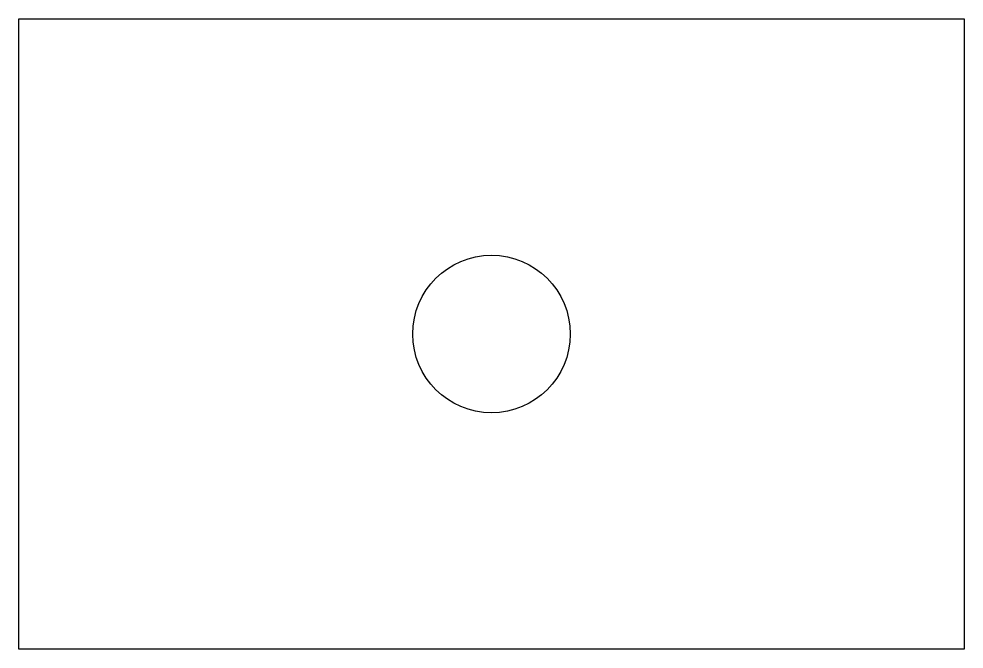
# Model space of a CAD drawing. Header units: millimetres. Extents: x 140 to 170, y 110 to 130.
import ezdxf

# ---------------------------------------------------------------- set-up
doc = ezdxf.new("R2010")
doc.units = ezdxf.units.MM

msp = doc.modelspace()

# ---------------------------------------------------------------- linework, layer by layer
at = {"color": 7, "linetype": 'Continuous', "lineweight": 25}
for p, q in [((140, 110), (140, 130)), ((140, 130), (170, 130)), ((170, 130), (170, 110)), ((170, 110), (140, 110))]:
    msp.add_line(p, q, dxfattribs=at)
msp.add_circle((155, 120), 2.5, dxfattribs=at)

doc.saveas('drawing.dxf')
